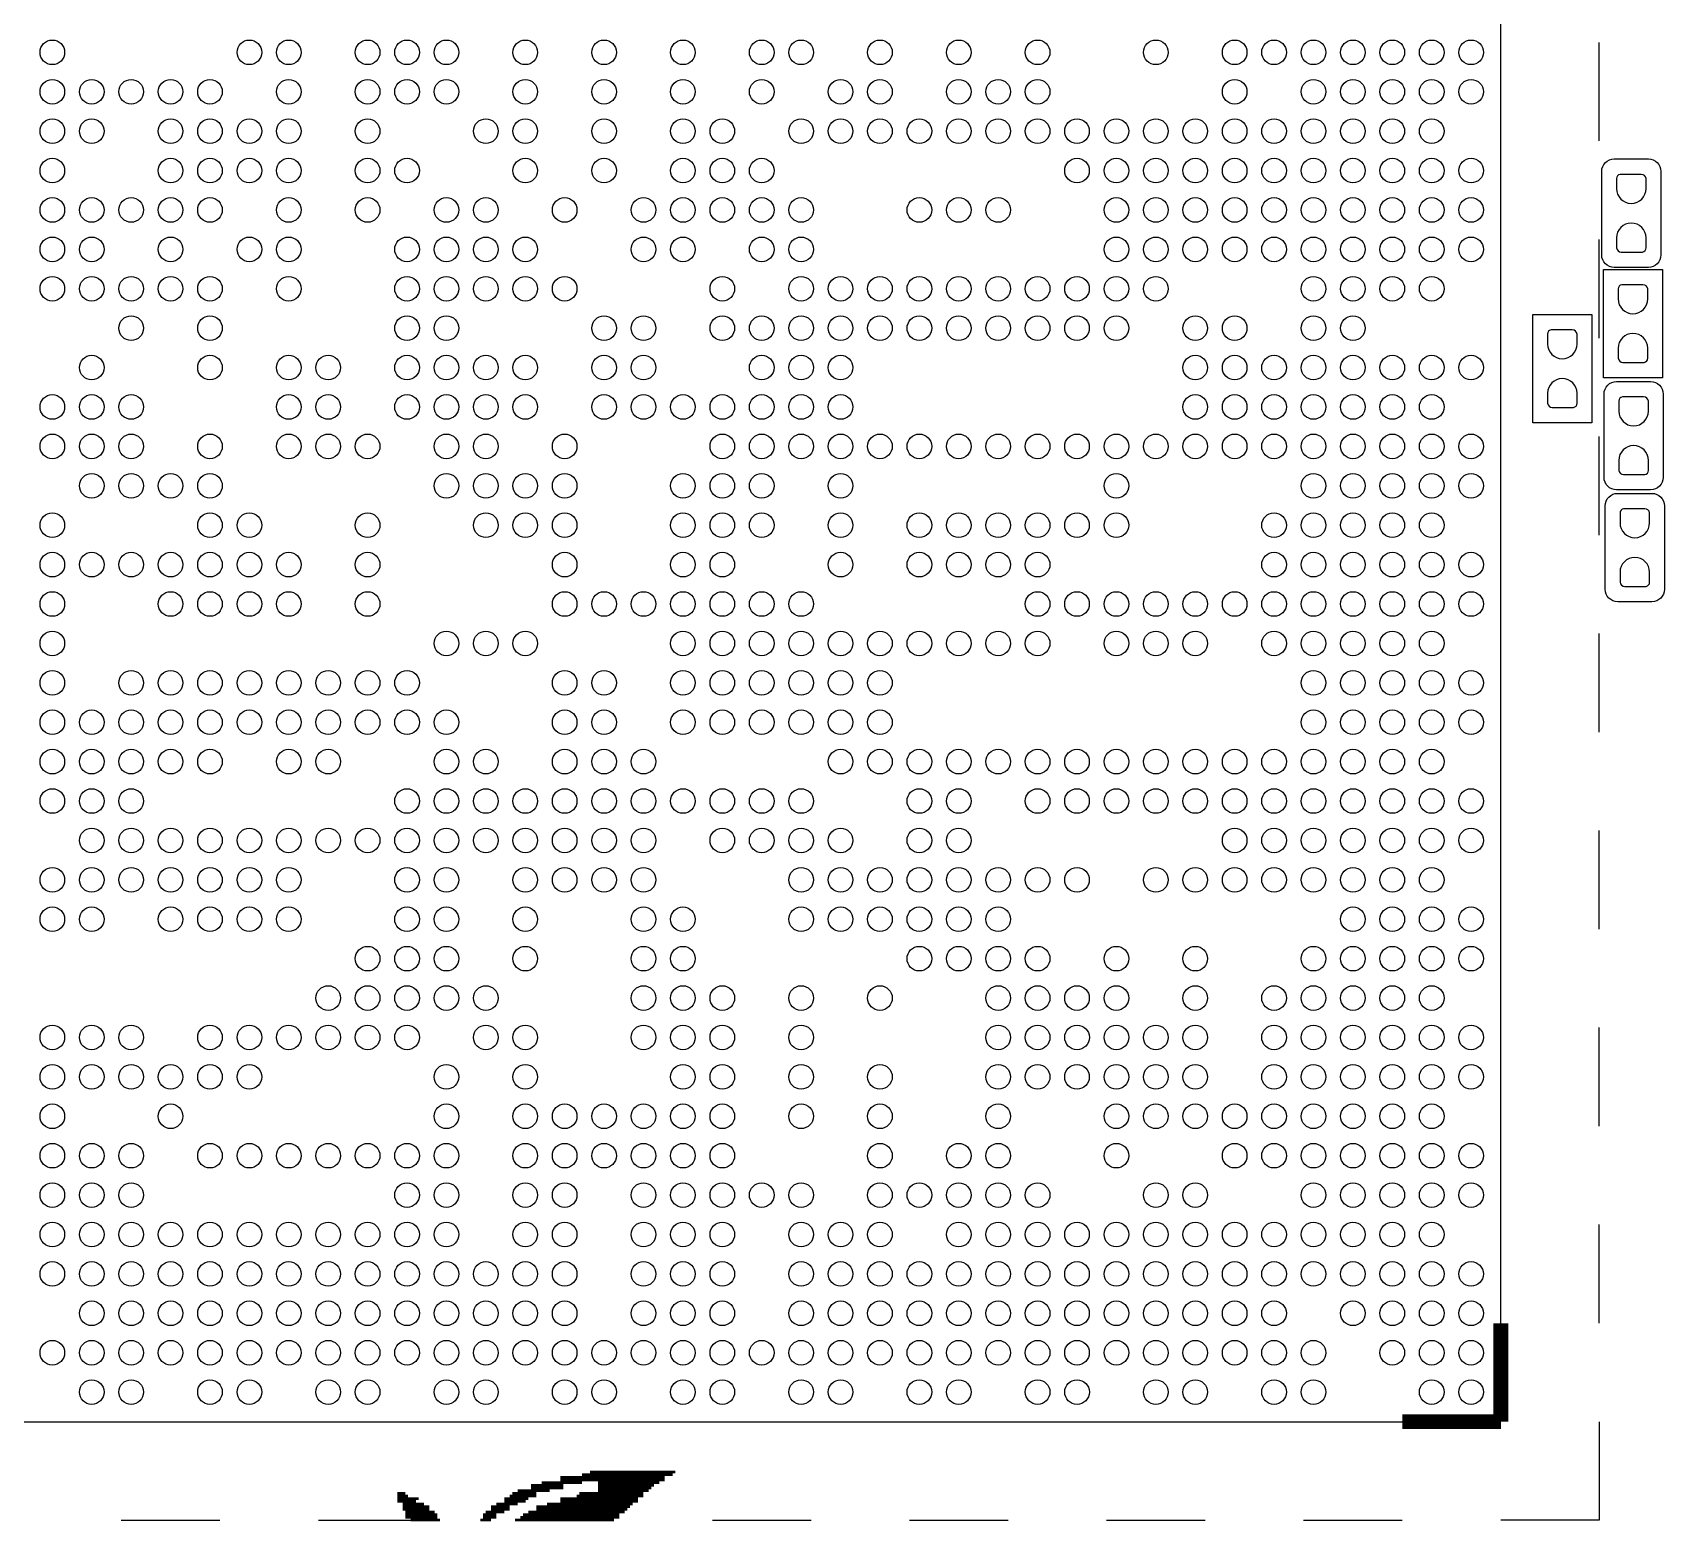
# Model space of a CAD drawing. Extents: x 24 to 162, y 5 to 143.
# Drawn here: x 43.11 to 59.67, y 12.4 to 27.51 of the extents above; entities that cross this region are included whole.
import ezdxf

# ---------------------------------------------------------------- set-up
doc = ezdxf.new("R2010")
doc.units = 0
for name, color, linetype in [('BG_SILKSCREEN_TOP', 7, 'CONTINUOUS'), ('PG_ASSEMBLY_TOP', 200, 'CONTINUOUS'), ('PG_SILKSCREEN_TOP', 73, 'CONTINUOUS'), ('PIN_TOP', 110, 'CONTINUOUS')]:
    doc.layers.add(name, color=color, linetype=linetype)

msp = doc.modelspace()

# ---------------------------------------------------------------- linework, layer by layer
at = {"layer": 'BG_SILKSCREEN_TOP'}
for points, const_width in [([(58.010552, 13.413486), (58.010552, 14.413484)], 0.150114), ([(57.010554, 13.413486), (58.010552, 13.413486)], 0.150114), ([(48.168052, 12.768326), (48.49368, 12.768326)], 0.027178), ([(48.168052, 12.741402), (48.49368, 12.741402)], 0.027178), ([(48.27651, 12.795758), (48.683672, 12.795758)], 0.027178), ([(48.466502, 12.849606), (49.52492, 12.849606)], 0.027178), ([(48.466502, 12.822682), (49.52492, 12.822682)], 0.027178), ([(48.683672, 12.877038), (49.6062, 12.877038)], 0.027178), ([(48.764952, 12.903962), (49.633632, 12.903962)], 0.027178), ([(48.846486, 12.795758), (49.470818, 12.795758)], 0.027178), ([(48.846486, 12.768326), (49.416462, 12.768326)], 0.027178), ([(48.846486, 12.741402), (49.389284, 12.741402)], 0.027178), ([(46.81093, 12.687046), (46.892464, 12.687046)], 0.027178), ([(46.81093, 12.659614), (46.919388, 12.659614)], 0.027178), ([(46.81093, 12.63269), (47.0281, 12.63269)], 0.027178), ([(46.81093, 12.605766), (47.000922, 12.605766)], 0.027178), ([(46.865032, 12.578334), (47.082456, 12.578334)], 0.027178), ([(47.814992, 12.578334), (48.032416, 12.578334)], 0.027178), ([(47.896526, 12.63269), (48.140874, 12.63269)], 0.027178), ([(47.896526, 12.605766), (48.113696, 12.605766)], 0.027178), ([(47.950882, 12.659614), (48.222408, 12.659614)], 0.027178), ([(47.97806, 12.687046), (48.222408, 12.687046)], 0.027178), ([(48.032416, 12.71397), (48.35779, 12.71397)], 0.027178), ([(48.330866, 12.578334), (49.199292, 12.578334)], 0.027178), ([(48.466502, 12.63269), (49.253648, 12.63269)], 0.027178), ([(48.466502, 12.605766), (49.253648, 12.605766)], 0.027178), ([(48.629316, 12.659614), (49.30775, 12.659614)], 0.027178), ([(48.656494, 12.687046), (49.30775, 12.687046)], 0.027178), ([(48.846486, 12.71397), (49.362106, 12.71397)], 0.027178), ([(46.865032, 12.55141), (47.136558, 12.55141)], 0.027178), ([(46.865032, 12.523978), (47.136558, 12.523978)], 0.027178), ([(46.892464, 12.497054), (47.190914, 12.497054)], 0.027178), ([(46.892464, 12.469622), (47.218092, 12.469622)], 0.027178), ([(46.892464, 12.442698), (47.218092, 12.442698)], 0.027178), ([(46.946566, 12.41552), (47.245016, 12.41552)], 0.027178), ([(47.652432, 12.41552), (47.76089, 12.41552)], 0.027178), ([(47.679356, 12.469622), (47.814992, 12.469622)], 0.027178), ([(47.679356, 12.442698), (47.814992, 12.442698)], 0.027178), ([(47.706534, 12.497054), (47.896526, 12.497054)], 0.027178), ([(47.76089, 12.55141), (47.950882, 12.55141)], 0.027178), ([(47.76089, 12.523978), (47.950882, 12.523978)], 0.027178), ([(48.004984, 12.41552), (49.0093, 12.41552)], 0.027178), ([(48.05934, 12.442698), (49.063656, 12.442698)], 0.027178), ([(48.086518, 12.469622), (49.063656, 12.469622)], 0.027178), ([(48.140874, 12.497054), (49.117758, 12.497054)], 0.027178), ([(48.222408, 12.55141), (49.172114, 12.55141)], 0.027178), ([(48.222408, 12.523978), (49.144936, 12.523978)], 0.027178)]:
    msp.add_lwpolyline(points, dxfattribs=dict(at, const_width=const_width))
at = {"layer": 'PG_ASSEMBLY_TOP'}
for points in [[(59.034426, 26.104596, -0.413909), (59.161426, 26.231596)], [(59.507628, 26.231596, -0.414057), (59.634628, 26.104596)], [(59.161426, 25.131268, -0.41398), (59.034426, 25.258268)], [(59.634628, 25.258268, -0.414127), (59.507628, 25.131268)], [(59.057794, 23.84552, -0.414164), (59.184794, 23.97252)], [(59.530996, 23.97252, -0.414417), (59.657996, 23.84552)], [(59.184794, 22.872446, -0.414011), (59.057794, 22.999446)], [(59.657996, 22.999446, -0.414263), (59.530996, 22.872446)], [(59.069986, 22.71014, -0.414386), (59.196986, 22.83714)], [(59.543188, 22.83714, -0.414048), (59.670188, 22.71014)], [(59.196986, 21.737066, -0.41438), (59.069986, 21.864066)], [(59.670188, 21.864066, -0.414041), (59.543188, 21.737066)]]:
    msp.add_lwpolyline(points, format="xyb", dxfattribs=at)
for points in [[(59.161426, 26.231596), (59.507628, 26.231596)], [(59.034426, 25.258268), (59.034426, 26.104596)], [(59.634628, 26.104596), (59.634628, 25.258268)], [(59.051444, 24.01062), (59.051444, 25.11044)], [(59.051444, 25.11044), (59.651646, 25.11044)], [(59.507628, 25.131268), (59.161426, 25.131268)], [(59.651646, 25.11044), (59.651646, 24.01062)], [(58.334402, 23.553166), (58.334402, 24.652986)], [(58.334402, 24.652986), (58.93435, 24.652986)], [(58.93435, 24.652986), (58.93435, 23.553166)], [(59.651646, 24.01062), (59.051444, 24.01062)], [(59.184794, 23.97252), (59.530996, 23.97252)], [(59.057794, 22.999446), (59.057794, 23.84552)], [(59.657996, 23.84552), (59.657996, 22.999446)], [(58.93435, 23.553166), (58.334402, 23.553166)], [(59.530996, 22.872446), (59.184794, 22.872446)], [(59.069986, 21.864066), (59.069986, 22.71014)], [(59.196986, 22.83714), (59.543188, 22.83714)], [(59.670188, 22.71014), (59.670188, 21.864066)], [(59.543188, 21.737066), (59.196986, 21.737066)]]:
    msp.add_lwpolyline(points, dxfattribs=at)
at = {"layer": 'PG_SILKSCREEN_TOP'}
for points in [[(58.009028, 14.167104), (58.009028, 30.414214)], [(59.009026, 26.414222), (59.009026, 27.41422)], [(59.009026, 24.414226), (59.009026, 25.414224)], [(59.009026, 22.41423), (59.009026, 23.414228)], [(59.009026, 20.41398), (59.009026, 21.413978)], [(59.009026, 18.413984), (59.009026, 19.413982)], [(59.009026, 16.413988), (59.009026, 17.413986)], [(59.009026, 14.413992), (59.009026, 15.41399)], [(41.008808, 13.413994), (57.255918, 13.413994)], [(59.009026, 13.413994), (59.009026, 12.413996), (58.009028, 12.413996)], [(44.008802, 12.413996), (45.0088, 12.413996)], [(46.008798, 12.413996), (47.008796, 12.413996)], [(48.008794, 12.413996), (49.008792, 12.413996)], [(50.009044, 12.413996), (51.009042, 12.413996)], [(52.00904, 12.413996), (53.009038, 12.413996)], [(54.009036, 12.413996), (55.009034, 12.413996)], [(56.009032, 12.413996), (57.00903, 12.413996)]]:
    msp.add_lwpolyline(points, dxfattribs=at)
at = {"layer": 'PIN_TOP'}
for points in [[(59.484514, 25.931368), (59.484514, 26.032968, 0.375524), (59.436, 26.075386), (59.2201, 26.075386, 0.365016), (59.184286, 26.032968), (59.184286, 25.931368, 0.99984)], [(59.184286, 25.430988), (59.184286, 25.329388, 0.375524), (59.2328, 25.28697), (59.4487, 25.28697, 0.365016), (59.484514, 25.329388), (59.484514, 25.430988, 0.99984)], [(59.501532, 24.81072), (59.501532, 24.91232, 0.375524), (59.453018, 24.954738), (59.237118, 24.954738, 0.365016), (59.201304, 24.91232), (59.201304, 24.81072, 0.99984)], [(58.78449, 24.353266), (58.78449, 24.454866, 0.375524), (58.735976, 24.497284), (58.520076, 24.497284, 0.365016), (58.484262, 24.454866), (58.484262, 24.353266, 0.99984)], [(59.201304, 24.31034), (59.201304, 24.20874, 0.375524), (59.249818, 24.166322), (59.465718, 24.166322, 0.365016), (59.501532, 24.20874), (59.501532, 24.31034, 0.99984)], [(58.484262, 23.852886), (58.484262, 23.751286, 0.375524), (58.532776, 23.708868), (58.748676, 23.708868, 0.365016), (58.78449, 23.751286), (58.78449, 23.852886, 0.99984)], [(59.508136, 23.6728), (59.508136, 23.7744, 0.375524), (59.459622, 23.816818), (59.243722, 23.816818, 0.365016), (59.207908, 23.7744), (59.207908, 23.6728, 0.99984)], [(59.207908, 23.17242), (59.207908, 23.07082, 0.375524), (59.256422, 23.028402), (59.472322, 23.028402, 0.365016), (59.508136, 23.07082), (59.508136, 23.17242, 0.99984)], [(59.520328, 22.53742), (59.520328, 22.63902, 0.375524), (59.471814, 22.681438), (59.255914, 22.681438, 0.365016), (59.2201, 22.63902), (59.2201, 22.53742, 0.99984)], [(59.2201, 22.03704), (59.2201, 21.93544, 0.375524), (59.268614, 21.893022), (59.484514, 21.893022, 0.365016), (59.520328, 21.93544), (59.520328, 22.03704, 0.99984)]]:
    msp.add_lwpolyline(points, format="xyb", close=True, dxfattribs=at)
for centre in [(43.309032, 27.314144), (45.309028, 27.314144), (45.708824, 27.314144), (46.508924, 27.314144), (46.908974, 27.314144), (47.309024, 27.314144), (48.10887, 27.314144), (48.90897, 27.314144), (49.708816, 27.314144), (50.508916, 27.314144), (50.908966, 27.314144), (51.708812, 27.314144), (52.508912, 27.314144), (53.309012, 27.314144), (54.508908, 27.314144), (55.309008, 27.314144), (55.708804, 27.314144), (56.108854, 27.314144), (56.508904, 27.314144), (56.908954, 27.314144), (57.309004, 27.314144), (57.709054, 27.314144), (43.309032, 26.914094), (43.708828, 26.914094), (44.108878, 26.914094), (44.508928, 26.914094), (44.908978, 26.914094), (45.708824, 26.914094), (46.508924, 26.914094), (46.908974, 26.914094), (47.309024, 26.914094), (48.10887, 26.914094), (48.90897, 26.914094), (49.708816, 26.914094), (50.508916, 26.914094), (51.309016, 26.914094), (51.708812, 26.914094), (52.508912, 26.914094), (52.908962, 26.914094), (53.309012, 26.914094), (55.309008, 26.914094), (56.108854, 26.914094), (56.508904, 26.914094), (56.908954, 26.914094), (57.309004, 26.914094), (57.709054, 26.914094), (43.309032, 26.514044), (43.708828, 26.514044), (44.508928, 26.514044), (44.908978, 26.514044), (45.309028, 26.514044), (45.708824, 26.514044), (46.508924, 26.514044), (47.70882, 26.514044), (48.10887, 26.514044), (48.90897, 26.514044), (49.708816, 26.514044), (50.108866, 26.514044), (50.908966, 26.514044), (51.309016, 26.514044), (51.708812, 26.514044), (52.108862, 26.514044), (52.508912, 26.514044), (52.908962, 26.514044), (53.309012, 26.514044), (53.708808, 26.514044), (54.108858, 26.514044), (54.508908, 26.514044), (54.908958, 26.514044), (55.309008, 26.514044), (55.708804, 26.514044), (56.108854, 26.514044), (56.508904, 26.514044), (56.908954, 26.514044), (57.309004, 26.514044), (43.309032, 26.113994), (44.508928, 26.113994), (44.908978, 26.113994), (45.309028, 26.113994), (45.708824, 26.113994), (46.508924, 26.113994), (46.908974, 26.113994), (48.10887, 26.113994), (48.90897, 26.113994), (49.708816, 26.113994), (50.108866, 26.113994), (50.508916, 26.113994), (53.708808, 26.113994), (54.108858, 26.113994), (54.508908, 26.113994), (54.908958, 26.113994), (55.309008, 26.113994), (55.708804, 26.113994), (56.108854, 26.113994), (56.508904, 26.113994), (56.908954, 26.113994), (57.309004, 26.113994), (57.709054, 26.113994), (43.309032, 25.714198), (43.708828, 25.714198), (44.108878, 25.714198), (44.508928, 25.714198), (44.908978, 25.714198), (45.708824, 25.714198), (46.508924, 25.714198), (47.309024, 25.714198), (47.70882, 25.714198), (48.50892, 25.714198), (49.30902, 25.714198), (49.708816, 25.714198), (50.108866, 25.714198), (50.508916, 25.714198), (50.908966, 25.714198), (52.108862, 25.714198), (52.508912, 25.714198), (52.908962, 25.714198), (54.108858, 25.714198), (54.508908, 25.714198), (54.908958, 25.714198), (55.309008, 25.714198), (55.708804, 25.714198), (56.108854, 25.714198), (56.508904, 25.714198), (56.908954, 25.714198), (57.309004, 25.714198), (57.7088, 25.714198), (43.309032, 25.314148), (43.708828, 25.314148), (44.508928, 25.314148), (45.309028, 25.314148), (45.708824, 25.314148), (46.908974, 25.314148), (47.309024, 25.314148), (47.70882, 25.314148), (48.10887, 25.314148), (49.30902, 25.314148), (49.708816, 25.314148), (50.508916, 25.314148), (50.908966, 25.314148), (54.108858, 25.314148), (54.508908, 25.314148), (54.908958, 25.314148), (55.309008, 25.314148), (55.708804, 25.314148), (56.108854, 25.314148), (56.508904, 25.314148), (56.908954, 25.314148), (57.309004, 25.314148), (57.7088, 25.314148), (43.309032, 24.914098), (43.708828, 24.914098), (44.108878, 24.914098), (44.508928, 24.914098), (44.908978, 24.914098), (45.708824, 24.914098), (46.908974, 24.914098), (47.309024, 24.914098), (47.70882, 24.914098), (48.10887, 24.914098), (48.50892, 24.914098), (50.108866, 24.914098), (50.908966, 24.914098), (51.309016, 24.914098), (51.708812, 24.914098), (52.108862, 24.914098), (52.508912, 24.914098), (52.908962, 24.914098), (53.309012, 24.914098), (53.708808, 24.914098), (54.108858, 24.914098), (54.508908, 24.914098), (56.108854, 24.914098), (56.508904, 24.914098), (56.908954, 24.914098), (57.309004, 24.914098), (44.108878, 24.514048), (44.908978, 24.514048), (46.908974, 24.514048), (47.309024, 24.514048), (48.90897, 24.514048), (49.30902, 24.514048), (50.108866, 24.514048), (50.508916, 24.514048), (50.908966, 24.514048), (51.309016, 24.514048), (51.708812, 24.514048), (52.108862, 24.514048), (52.508912, 24.514048), (52.908962, 24.514048), (53.309012, 24.514048), (53.708808, 24.514048), (54.108858, 24.514048), (54.908958, 24.514048), (55.309008, 24.514048), (56.108854, 24.514048), (56.508904, 24.514048), (43.708828, 24.113998), (44.908978, 24.113998), (45.708824, 24.113998), (46.108874, 24.113998), (46.908974, 24.113998), (47.309024, 24.113998), (47.70882, 24.113998), (48.10887, 24.113998), (48.90897, 24.113998), (49.30902, 24.113998), (50.508916, 24.113998), (50.908966, 24.113998), (51.309016, 24.113998), (54.908958, 24.113998), (55.309008, 24.113998), (55.708804, 24.113998), (56.108854, 24.113998), (56.508904, 24.113998), (56.908954, 24.113998), (57.309004, 24.113998), (57.7088, 24.113998), (43.309032, 23.714202), (43.708828, 23.714202), (44.108878, 23.714202), (45.708824, 23.714202), (46.108874, 23.714202), (46.908974, 23.714202), (47.309024, 23.714202), (47.70882, 23.714202), (48.10887, 23.714202), (48.90897, 23.714202), (49.30902, 23.714202), (49.708816, 23.714202), (50.108866, 23.714202), (50.508916, 23.714202), (50.908966, 23.714202), (51.309016, 23.714202), (54.908958, 23.714202), (55.309008, 23.714202), (55.708804, 23.714202), (56.108854, 23.714202), (56.508904, 23.714202), (56.908954, 23.714202), (57.309004, 23.714202), (43.309032, 23.314152), (43.708828, 23.314152), (44.108878, 23.314152), (44.908978, 23.314152), (45.708824, 23.314152), (46.108874, 23.314152), (46.508924, 23.314152), (47.309024, 23.314152), (47.70882, 23.314152), (48.50892, 23.314152), (50.108866, 23.314152), (50.508916, 23.314152), (50.908966, 23.314152), (51.309016, 23.314152), (51.708812, 23.314152), (52.108862, 23.314152), (52.508912, 23.314152), (52.908962, 23.314152), (53.309012, 23.314152), (53.708808, 23.314152), (54.108858, 23.314152), (54.508908, 23.314152), (54.908958, 23.314152), (55.309008, 23.314152), (55.708804, 23.314152), (56.108854, 23.314152), (56.508904, 23.314152), (56.908954, 23.314152), (57.309004, 23.314152), (57.7088, 23.314152), (43.708828, 22.914102), (44.108878, 22.914102), (44.508928, 22.914102), (44.908978, 22.914102), (47.309024, 22.914102), (47.70882, 22.914102), (48.10887, 22.914102), (48.50892, 22.914102), (49.708816, 22.914102), (50.108866, 22.914102), (50.508916, 22.914102), (51.309016, 22.914102), (54.108858, 22.914102), (56.108854, 22.914102), (56.508904, 22.914102), (56.908954, 22.914102), (57.309004, 22.914102), (57.7088, 22.914102), (43.309032, 22.514052), (44.908978, 22.514052), (45.309028, 22.514052), (46.508924, 22.514052), (47.70882, 22.514052), (48.10887, 22.514052), (48.50892, 22.514052), (49.708816, 22.514052), (50.108866, 22.514052), (50.508916, 22.514052), (51.309016, 22.514052), (52.108862, 22.514052), (52.508912, 22.514052), (52.908962, 22.514052), (53.309012, 22.514052), (53.708808, 22.514052), (54.108858, 22.514052), (55.708804, 22.514052), (56.108854, 22.514052), (56.508904, 22.514052), (56.908954, 22.514052), (57.309004, 22.514052), (43.309032, 22.114002), (43.708828, 22.114002), (44.108878, 22.114002), (44.508928, 22.114002), (44.908978, 22.114002), (45.309028, 22.114002), (45.708824, 22.114002), (46.508924, 22.114002), (48.50892, 22.114002), (49.708816, 22.114002), (50.108866, 22.114002), (51.309016, 22.114002), (52.108862, 22.114002), (52.508912, 22.114002), (52.908962, 22.114002), (53.309012, 22.114002), (55.708804, 22.114002), (56.108854, 22.114002), (56.508904, 22.114002), (56.908954, 22.114002), (57.309004, 22.114002), (57.7088, 22.114002), (43.309032, 21.714206), (44.508928, 21.714206), (44.908978, 21.714206), (45.309028, 21.714206), (45.708824, 21.714206), (46.508924, 21.714206), (48.50892, 21.714206), (48.90897, 21.714206), (49.30902, 21.714206), (49.708816, 21.714206), (50.108866, 21.714206), (50.508916, 21.714206), (50.908966, 21.714206), (53.309012, 21.714206), (53.708808, 21.714206), (54.108858, 21.714206), (54.508908, 21.714206), (54.908958, 21.714206), (55.309008, 21.714206), (55.708804, 21.714206), (56.108854, 21.714206), (56.508904, 21.714206), (56.908954, 21.714206), (57.309004, 21.714206), (57.7088, 21.714206), (43.309032, 21.314156), (47.309024, 21.314156), (47.70882, 21.314156), (48.10887, 21.314156), (49.708816, 21.314156), (50.108866, 21.314156), (50.508916, 21.314156), (50.908966, 21.314156), (51.309016, 21.314156), (51.708812, 21.314156), (52.108862, 21.314156), (52.508912, 21.314156), (52.908962, 21.314156), (53.309012, 21.314156), (54.108858, 21.314156), (54.508908, 21.314156), (54.908958, 21.314156), (55.708804, 21.314156), (56.108854, 21.314156), (56.508904, 21.314156), (56.908954, 21.314156), (57.309004, 21.314156), (43.309032, 20.914106), (44.108878, 20.914106), (44.508928, 20.914106), (44.908978, 20.914106), (45.309028, 20.914106), (45.708824, 20.914106), (46.108874, 20.914106), (46.508924, 20.914106), (46.908974, 20.914106), (48.50892, 20.914106), (48.90897, 20.914106), (49.708816, 20.914106), (50.108866, 20.914106), (50.508916, 20.914106), (50.908966, 20.914106), (51.309016, 20.914106), (51.708812, 20.914106), (56.108854, 20.914106), (56.508904, 20.914106), (56.908954, 20.914106), (57.309004, 20.914106), (57.7088, 20.914106), (43.309032, 20.514056), (43.708828, 20.514056), (44.108878, 20.514056), (44.508928, 20.514056), (44.908978, 20.514056), (45.309028, 20.514056), (45.708824, 20.514056), (46.108874, 20.514056), (46.508924, 20.514056), (46.908974, 20.514056), (47.309024, 20.514056), (48.50892, 20.514056), (48.90897, 20.514056), (49.708816, 20.514056), (50.108866, 20.514056), (50.508916, 20.514056), (50.908966, 20.514056), (51.309016, 20.514056), (51.708812, 20.514056), (56.108854, 20.514056), (56.508904, 20.514056), (56.908954, 20.514056), (57.309004, 20.514056), (57.7088, 20.514056), (43.309032, 20.114006), (43.708828, 20.114006), (44.108878, 20.114006), (44.508928, 20.114006), (44.908978, 20.114006), (45.708824, 20.114006), (46.108874, 20.114006), (47.309024, 20.114006), (47.70882, 20.114006), (48.50892, 20.114006), (48.90897, 20.114006), (49.30902, 20.114006), (51.309016, 20.114006), (51.708812, 20.114006), (52.108862, 20.114006), (52.508912, 20.114006), (52.908962, 20.114006), (53.309012, 20.114006), (53.708808, 20.114006), (54.108858, 20.114006), (54.508908, 20.114006), (54.908958, 20.114006), (55.309008, 20.114006), (55.708804, 20.114006), (56.108854, 20.114006), (56.508904, 20.114006), (56.908954, 20.114006), (57.309004, 20.114006), (43.309032, 19.71421), (43.708828, 19.71421), (44.108878, 19.71421), (46.908974, 19.71421), (47.309024, 19.71421), (47.70882, 19.71421), (48.10887, 19.71421), (48.50892, 19.71421), (48.90897, 19.71421), (49.30902, 19.71421), (49.708816, 19.71421), (50.108866, 19.71421), (50.508916, 19.71421), (50.908966, 19.71421), (52.108862, 19.71421), (52.508912, 19.71421), (53.309012, 19.71421), (53.708808, 19.71421), (54.108858, 19.71421), (54.508908, 19.71421), (54.908958, 19.71421), (55.309008, 19.71421), (55.708804, 19.71421), (56.108854, 19.71421), (56.508904, 19.71421), (56.908954, 19.71421), (57.309004, 19.71421), (57.7088, 19.71421), (43.708828, 19.31416), (44.108878, 19.31416), (44.508928, 19.31416), (44.908978, 19.31416), (45.309028, 19.31416), (45.708824, 19.31416), (46.108874, 19.31416), (46.508924, 19.31416), (46.908974, 19.31416), (47.309024, 19.31416), (47.70882, 19.31416), (48.10887, 19.31416), (48.50892, 19.31416), (48.90897, 19.31416), (49.30902, 19.31416), (50.108866, 19.31416), (50.508916, 19.31416), (50.908966, 19.31416), (51.309016, 19.31416), (52.108862, 19.31416), (52.508912, 19.31416), (55.309008, 19.31416), (55.708804, 19.31416), (56.108854, 19.31416), (56.508904, 19.31416), (56.908954, 19.31416), (57.309004, 19.31416), (57.7088, 19.31416), (43.309032, 18.91411), (43.708828, 18.91411), (44.108878, 18.91411), (44.508928, 18.91411), (44.908978, 18.91411), (45.309028, 18.91411), (45.708824, 18.91411), (46.908974, 18.91411), (47.309024, 18.91411), (48.10887, 18.91411), (48.50892, 18.91411), (48.90897, 18.91411), (49.30902, 18.91411), (50.908966, 18.91411), (51.309016, 18.91411), (51.708812, 18.91411), (52.108862, 18.91411), (52.508912, 18.91411), (52.908962, 18.91411), (53.309012, 18.91411), (53.708808, 18.91411), (54.508908, 18.91411), (54.908958, 18.91411), (55.309008, 18.91411), (55.708804, 18.91411), (56.108854, 18.91411), (56.508904, 18.91411), (56.908954, 18.91411), (57.309004, 18.91411), (43.309032, 18.51406), (43.708828, 18.51406), (44.508928, 18.51406), (44.908978, 18.51406), (45.309028, 18.51406), (45.708824, 18.51406), (46.908974, 18.51406), (47.309024, 18.51406), (48.10887, 18.51406), (49.30902, 18.51406), (49.708816, 18.51406), (50.908966, 18.51406), (51.309016, 18.51406), (51.708812, 18.51406), (52.108862, 18.51406), (52.508912, 18.51406), (52.908962, 18.51406), (56.508904, 18.51406), (56.908954, 18.51406), (57.309004, 18.51406), (57.7088, 18.51406), (46.508924, 18.11401), (46.908974, 18.11401), (47.309024, 18.11401), (48.10887, 18.11401), (49.30902, 18.11401), (49.708816, 18.11401), (52.108862, 18.11401), (52.508912, 18.11401), (52.908962, 18.11401), (53.309012, 18.11401), (54.108858, 18.11401), (54.908958, 18.11401), (56.108854, 18.11401), (56.508904, 18.11401), (56.908954, 18.11401), (57.309004, 18.11401), (57.7088, 18.11401), (46.108874, 17.714214), (46.508924, 17.714214), (46.908974, 17.714214), (47.309024, 17.714214), (47.70882, 17.714214), (49.30902, 17.714214), (49.708816, 17.714214), (50.108866, 17.714214), (50.908966, 17.714214), (51.708812, 17.714214), (52.908962, 17.714214), (53.309012, 17.714214), (53.708808, 17.714214), (54.108858, 17.714214), (54.908958, 17.714214), (55.708804, 17.714214), (56.108854, 17.714214), (56.508904, 17.714214), (56.908954, 17.714214), (57.309004, 17.714214), (43.309032, 17.314164), (43.708828, 17.314164), (44.108624, 17.314164), (44.908978, 17.314164), (45.309028, 17.314164), (45.708824, 17.314164), (46.108874, 17.314164), (46.508924, 17.314164), (46.908974, 17.314164), (47.70882, 17.314164), (48.10887, 17.314164), (49.30902, 17.314164), (49.708816, 17.314164), (50.108866, 17.314164), (50.908966, 17.314164), (52.908962, 17.314164), (53.309012, 17.314164), (53.709062, 17.314164), (54.108858, 17.314164), (54.508908, 17.314164), (54.908958, 17.314164), (55.708804, 17.314164), (56.108854, 17.314164), (56.508904, 17.314164), (56.908954, 17.314164), (57.309004, 17.314164), (57.7088, 17.314164), (43.309032, 16.914114), (43.708828, 16.914114), (44.108878, 16.914114), (44.508928, 16.914114), (44.908978, 16.914114), (45.309028, 16.914114), (47.309024, 16.914114), (48.10887, 16.914114), (49.708816, 16.914114), (50.108866, 16.914114), (50.908966, 16.914114), (51.708812, 16.914114), (52.908962, 16.914114), (53.309012, 16.914114), (53.708808, 16.914114), (54.108858, 16.914114), (54.508908, 16.914114), (54.908958, 16.914114), (55.708804, 16.914114), (56.108854, 16.914114), (56.508904, 16.914114), (56.908954, 16.914114), (57.309004, 16.914114), (57.7088, 16.914114), (43.309032, 16.514064), (44.508928, 16.514064), (47.309024, 16.514064), (48.10887, 16.514064), (48.50892, 16.514064), (48.90897, 16.514064), (49.30902, 16.514064), (49.70907, 16.514064), (50.108866, 16.514064), (50.908966, 16.514064), (51.708812, 16.514064), (52.908962, 16.514064), (54.108858, 16.514064), (54.508908, 16.514064), (54.908958, 16.514064), (55.309008, 16.514064), (55.708804, 16.514064), (56.108854, 16.514064), (56.508904, 16.514064), (56.908954, 16.514064), (57.309004, 16.514064), (43.309032, 16.114014), (43.708828, 16.114014), (44.108878, 16.114014), (44.908978, 16.114014), (45.309028, 16.114014), (45.708824, 16.114014), (46.108874, 16.114014), (46.508924, 16.114014), (46.908974, 16.114014), (47.309024, 16.114014), (48.10887, 16.114014), (48.50892, 16.114014), (48.90897, 16.114014), (49.30902, 16.114014), (49.708816, 16.114014), (50.108866, 16.114014), (51.708812, 16.114014), (52.508912, 16.114014), (52.908962, 16.114014), (54.108858, 16.114014), (55.309008, 16.114014), (55.708804, 16.114014), (56.108854, 16.114014), (56.508904, 16.114014), (56.908954, 16.114014), (57.309004, 16.114014), (57.7088, 16.114014), (43.309032, 15.714218), (43.708828, 15.714218), (44.108878, 15.714218), (46.908974, 15.714218), (47.309024, 15.714218), (48.10887, 15.714218), (48.50892, 15.714218), (49.30902, 15.714218), (49.708816, 15.714218), (50.108866, 15.714218), (50.508916, 15.714218), (50.908966, 15.714218), (51.708812, 15.714218), (52.108862, 15.714218), (52.508912, 15.714218), (52.908962, 15.714218), (53.309012, 15.714218), (54.508908, 15.714218), (54.908958, 15.714218), (56.108854, 15.714218), (56.508904, 15.714218), (56.908954, 15.714218), (57.309004, 15.714218), (57.7088, 15.714218), (43.309032, 15.314168), (43.708828, 15.314168), (44.108878, 15.314168), (44.508928, 15.314168), (44.908978, 15.314168), (45.309028, 15.314168), (45.708824, 15.314168), (46.108874, 15.314168), (46.508924, 15.314168), (46.908974, 15.314168), (47.309024, 15.314168), (48.10887, 15.314168), (48.50892, 15.314168), (49.30902, 15.314168), (49.708816, 15.314168), (50.108866, 15.314168), (50.908966, 15.314168), (51.309016, 15.314168), (51.708812, 15.314168), (52.508912, 15.314168), (52.908962, 15.314168), (53.309012, 15.314168), (53.708808, 15.314168), (54.108858, 15.314168), (54.508908, 15.314168), (54.908958, 15.314168), (55.309008, 15.314168), (55.708804, 15.314168), (56.108854, 15.314168), (56.508904, 15.314168), (56.908954, 15.314168), (57.309004, 15.314168), (43.309032, 14.914118), (43.708828, 14.914118), (44.108878, 14.914118), (44.508928, 14.914118), (44.908978, 14.914118), (45.309028, 14.914118), (45.708824, 14.914118), (46.108874, 14.914118), (46.508924, 14.914118), (46.908974, 14.914118), (47.309024, 14.914118), (47.70882, 14.914118), (48.10887, 14.914118), (48.50892, 14.914118), (49.30902, 14.914118), (49.708816, 14.914118), (50.108866, 14.914118), (50.908966, 14.914118), (51.309016, 14.914118), (51.708812, 14.914118), (52.108862, 14.914118), (52.508912, 14.914118), (52.908962, 14.914118), (53.309012, 14.914118), (53.708808, 14.914118), (54.108858, 14.914118), (54.508908, 14.914118), (54.908958, 14.914118), (55.309008, 14.914118), (55.708804, 14.914118), (56.108854, 14.914118), (56.508904, 14.914118), (56.908954, 14.914118), (57.309004, 14.914118), (57.7088, 14.914118), (43.708828, 14.514068), (44.108878, 14.514068), (44.508928, 14.514068), (44.908978, 14.514068), (45.309028, 14.514068), (45.708824, 14.514068), (46.108874, 14.514068), (46.508924, 14.514068), (46.908974, 14.514068), (47.309024, 14.514068), (47.70882, 14.514068), (48.10887, 14.514068), (48.50892, 14.514068), (49.30902, 14.514068), (49.708816, 14.514068), (50.108866, 14.514068), (50.908966, 14.514068), (51.309016, 14.514068), (51.708812, 14.514068), (52.108862, 14.514068), (52.508912, 14.514068), (52.908962, 14.514068), (53.309012, 14.514068), (53.708808, 14.514068), (54.108858, 14.514068), (54.508908, 14.514068), (54.908958, 14.514068), (55.309008, 14.514068), (55.708804, 14.514068), (56.508904, 14.514068), (56.908954, 14.514068), (57.309004, 14.514068), (57.7088, 14.514068), (43.309032, 14.114018), (43.709082, 14.114018), (44.109132, 14.114018), (44.508928, 14.114018), (44.908978, 14.114018), (45.309028, 14.114018), (45.708824, 14.114018), (46.108874, 14.114018), (46.508924, 14.114018), (46.908974, 14.114018), (47.309024, 14.114018), (47.70882, 14.114018), (48.10887, 14.114018), (48.50892, 14.114018), (48.90897, 14.114018), (49.30902, 14.114018), (49.708816, 14.114018), (50.108866, 14.114018), (50.508916, 14.114018), (50.908966, 14.114018), (51.309016, 14.114018), (51.708812, 14.114018), (52.108862, 14.114018), (52.508912, 14.114018), (52.908962, 14.114018), (53.309012, 14.114018), (53.708808, 14.114018), (54.108858, 14.114018), (54.508908, 14.114018), (54.908958, 14.114018), (55.309008, 14.114018), (55.708804, 14.114018), (56.108854, 14.114018), (56.908954, 14.114018), (57.309004, 14.114018), (57.7088, 14.114018), (43.708828, 13.714222), (44.108878, 13.714222), (44.908978, 13.714222), (45.309028, 13.714222), (46.108874, 13.714222), (46.508924, 13.714222), (47.309024, 13.714222), (47.709074, 13.714222), (48.50892, 13.714222), (48.90897, 13.714222), (49.708816, 13.714222), (50.108866, 13.714222), (50.908966, 13.714222), (51.309016, 13.714222), (52.108862, 13.714222), (52.508912, 13.714222), (53.309012, 13.714222), (53.709062, 13.714222), (54.508908, 13.714222), (54.908958, 13.714222), (55.708804, 13.714222), (56.108854, 13.714222), (57.309004, 13.714222), (57.7088, 13.714222)]:
    msp.add_circle(centre, 0.124968, dxfattribs=at)

doc.saveas('drawing.dxf')
